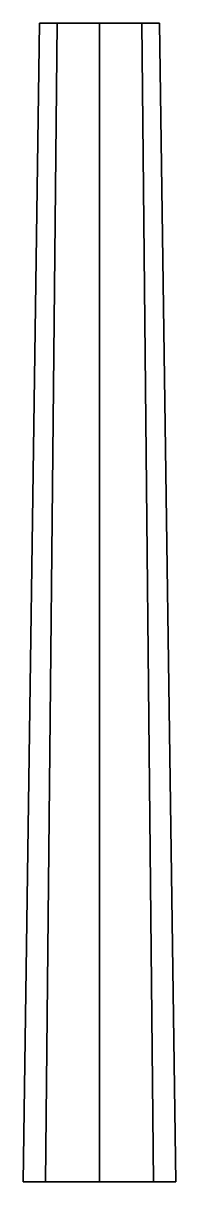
# Model space of a CAD drawing. Extents: x -0.07 to 0.07, y 0 to 1.06.
import ezdxf

# ---------------------------------------------------------------- set-up
doc = ezdxf.new("R2010")
doc.units = 0
doc.layers.add('FLAMER', color=1, linetype='CONTINUOUS')

msp = doc.modelspace()

# ---------------------------------------------------------------- linework, layer by layer
at = {"layer": 'FLAMER'}
for points in [[(-0.0495, 0, -0.0495), (-0.07, 0), (-0.055, 1.06), (-0.0389, 1.06, -0.0389)], [(-0.07, 0), (-0.0495, 0, 0.0495), (-0.0389, 1.06, 0.0389), (-0.055, 1.06)], [(-0.0389, 1.06, 0.0389), (0, 1.06, 0.055), (0.0389, 1.06, 0.0389), (-0.055, 1.06)], [(-0.055, 1.06), (0.0389, 1.06, 0.0389), (0.055, 1.06), (-0.0389, 1.06, -0.0389)], [(0, 0, -0.07), (-0.0495, 0, -0.0495), (-0.0389, 1.06, -0.0389), (0, 1.06, -0.055)], [(-0.0495, 0, 0.0495), (0, 0, 0.07), (0, 1.06, 0.055), (-0.0389, 1.06, 0.0389)], [(-0.0389, 1.06, -0.0389), (0.055, 1.06), (0.0389, 1.06, -0.0389), (0, 1.06, -0.055)], [(0.0495, 0, -0.0495), (0, 0, -0.07), (0, 1.06, -0.055), (0.0389, 1.06, -0.0389)], [(0, 0, 0.07), (0.0495, 0, 0.0495), (0.0389, 1.06, 0.0389), (0, 1.06, 0.055)], [(0.07, 0), (0.0495, 0, -0.0495), (0.0389, 1.06, -0.0389), (0.055, 1.06)], [(0.0495, 0, 0.0495), (0.07, 0), (0.055, 1.06), (0.0389, 1.06, 0.0389)]]:
    msp.add_3dface(points, dxfattribs=at)

doc.saveas('drawing.dxf')
